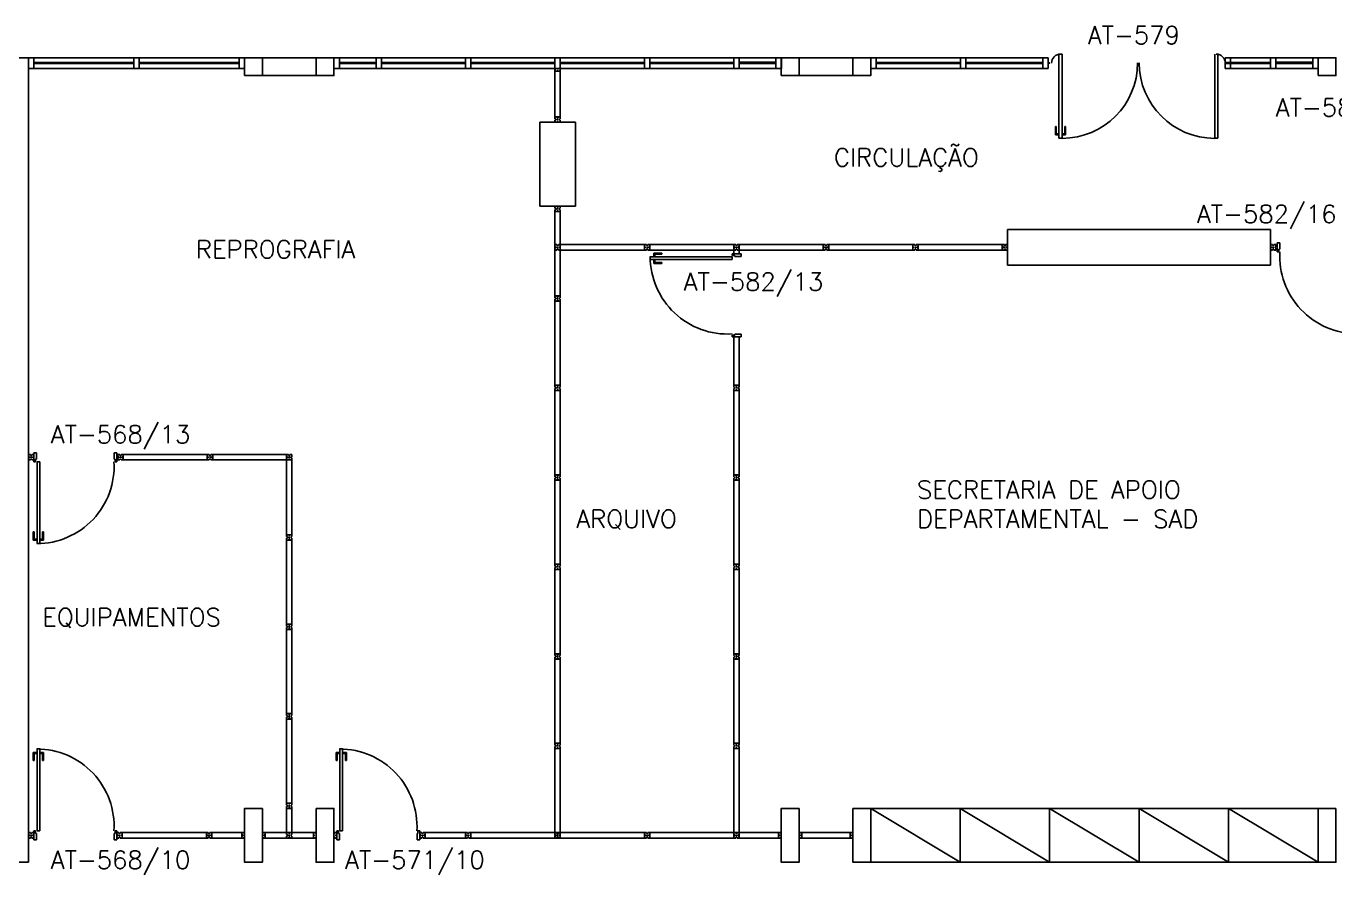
# Model space of a CAD drawing. Header units: millimetres. Extents: x 2552 to 3104, y 1319 to 1450.
# Drawn here: x 2654.42 to 2669.05, y 1342.61 to 1352.09 of the extents above; entities that cross this region are included whole.
import ezdxf

# ---------------------------------------------------------------- set-up
doc = ezdxf.new("R2010")
doc.units = ezdxf.units.MM
for name, color, linetype in [('ALV', 2, 'Continuous'), ('DIV', 2, 'Continuous'), ('ESQ', 2, 'Continuous'), ('ESTR', 3, 'Continuous'), ('PEÇAS', 1, 'Continuous'), ('TEXTO', 2, 'Continuous'), ('TEXTO-ENDEREÇO', 2, 'Continuous')]:
    doc.layers.add(name, color=color, linetype=linetype)
doc.styles.add('UNB-100', font='simplex.shx', dxfattribs={"height": 0.2})
doc.styles.add('UNB-100-1', font='simplex.shx', dxfattribs={"height": 0.2})

# ---------------------------------------------------------------- blocks, each defined once
blk = doc.blocks.new('DIV-TTN')
for p, q in [((-0.0051, 0), (0.0051, 0)), ((0, -0.0051), (0, 0.0051)), ((0.0205, 0.006), (0.03, 0.006)), ((0.0205, -0.006), (0.0205, 0.006)), ((0.03, 0.03), (0.97, 0.03)), ((0.03, 0.03), (0.03, -0.03)), ((0.03, 0.009), (0.03, 0.027)), ((0.03, 0.005), (0.03, -0.005)), ((0.97, 0.03), (0.97, -0.03)), ((0.9795, 0.006), (0.97, 0.006)), ((0.97, 0.005), (0.97, -0.005)), ((0.9795, -0.006), (0.9795, 0.006)), ((1.0051, 0), (0.9949, 0)), ((0.9949, 0), (1.0051, 0)), ((1, -0.0051), (1, 0.0051)), ((0.0205, -0.006), (0.03, -0.006)), ((0.03, -0.03), (0.03, -0.009)), ((0.03, -0.009), (0.03, -0.027)), ((0.03, -0.03), (0.97, -0.03)), ((0.9795, -0.006), (0.97, -0.006))]:
    blk.add_line(p, q)
blk = doc.blocks.new('ESQCIR-TTN')
for p, q in [((0, 0), (0, -0.12)), ((0.06, 0), (0, 0)), ((0.06, 0), (0.477, 0)), ((0.06, -0.12), (0.06, 0)), ((0.53, 0), (0.47, 0)), ((0.47, 0), (0.47, -0.12)), ((0.53, 0), (1.472, 0)), ((0.53, -0.12), (0.53, 0)), ((1.53, 0), (1.47, 0)), ((1.47, 0), (1.47, -0.12)), ((1.53, 0), (2.472, 0)), ((1.53, -0.12), (1.53, 0)), ((2.53, 0), (2.47, 0)), ((2.47, 0), (2.47, -0.12)), ((2.53, 0), (3.472, 0)), ((2.53, -0.12), (2.53, 0)), ((3.53, 0), (3.47, 0)), ((3.47, 0), (3.47, -0.12)), ((3.53, 0), (4.472, 0)), ((3.53, -0.12), (3.53, 0)), ((4.53, 0), (4.47, 0)), ((4.47, 0), (4.47, -0.12)), ((4.53, 0), (4.941, 0)), ((4.53, -0.12), (4.53, 0)), ((4.941, 0), (4.941, -0.12)), ((5.001, 0), (4.941, 0)), ((5.001, -0.12), (5.001, 0)), ((0, -0.12), (0.06, -0.12)), ((0.06, -0.054), (0.477, -0.054)), ((0.06, -0.066), (0.477, -0.066)), ((0.06, -0.12), (0.477, -0.12)), ((0.47, -0.12), (0.53, -0.12)), ((0.53, -0.054), (1.472, -0.054)), ((0.53, -0.066), (1.472, -0.066)), ((0.53, -0.12), (1.472, -0.12)), ((1.47, -0.12), (1.53, -0.12)), ((1.53, -0.054), (2.472, -0.054)), ((1.53, -0.066), (2.472, -0.066)), ((1.53, -0.12), (2.472, -0.12)), ((2.47, -0.12), (2.53, -0.12)), ((2.53, -0.054), (3.472, -0.054)), ((2.53, -0.066), (3.472, -0.066)), ((2.53, -0.12), (3.472, -0.12)), ((3.47, -0.12), (3.53, -0.12)), ((3.53, -0.054), (4.472, -0.054)), ((3.53, -0.066), (4.472, -0.066)), ((3.53, -0.12), (4.472, -0.12)), ((4.47, -0.12), (4.53, -0.12)), ((4.53, -0.05), (4.941, -0.05)), ((4.53, -0.066), (4.941, -0.066)), ((4.53, -0.12), (4.941, -0.12)), ((4.941, -0.12), (5.001, -0.12))]:
    blk.add_line(p, q)
blk = doc.blocks.new('PDV2E-TTN')
at = {"layer": 'DIV', "color": 1}
for p, q in [((0.023, 0.925), (0.063, 0.925)), ((0.023, 0.925), (0.023, 0.835)), ((0.033, 0.915), (0.063, 0.915)), ((0.033, 0.915), (0.033, 0.835)), ((0.138, 0.925), (0.097, 0.925)), ((0.128, 0.915), (0.097, 0.915)), ((0.128, 0.915), (0.128, 0.835)), ((0.138, 0.925), (0.138, 0.835)), ((0.033, 0.835), (0.023, 0.835)), ((0.128, 0.835), (0.137, 0.835))]:
    blk.add_line(p, q, dxfattribs=at)
at = {"layer": 'DIV'}
for p, q in [((0.065, 0.05), (0.065, 0.965)), ((0.095, 0.965), (0.065, 0.965)), ((0.095, 0.05), (0.095, 0.965)), ((0.049, 0.05), (0.029, 0.05)), ((0.029, 0.05), (0.029, 0.035)), ((0.029, 0.035), (0.029, -0.035)), ((0.049, 0.02), (0.049, 0.05)), ((0.049, 0.02), (0.059, 0.02)), ((0.059, -0.05), (0.059, 0.02)), ((0.065, 0.05), (0.095, 0.05)), ((0.928, -0.05), (0.928, 0.02)), ((0.938, 0.02), (0.928, 0.02)), ((0.938, 0.05), (0.958, 0.05)), ((0.938, 0.02), (0.938, 0.05)), ((0.958, 0.05), (0.958, 0.035)), ((0.958, 0.035), (0.958, -0.035)), ((0.029, -0.035), (0.029, -0.05)), ((0.029, -0.05), (0.059, -0.05)), ((0.958, -0.05), (0.928, -0.05)), ((0.958, -0.035), (0.958, -0.05))]:
    blk.add_line(p, q, dxfattribs=at)
at = {"layer": 'DIV', "color": 1}
blk.add_arc((0.062, 0.1), 0.865, 356.6786, 90, dxfattribs=at)
blk = doc.blocks.new('DIVMT-TTN')
for p, q in [((-0.03, 0.03), (-0.03, 0.006)), ((-0.008, 0.03), (-0.03, 0.03)), ((-0.0185, 0.006), (-0.03, 0.006)), ((-0.0185, -0.006), (-0.0185, 0.006)), ((-0.008, 0.03), (-0.008, 0.02)), ((-0.008, 0.02), (0.008, 0.02)), ((-0.0051, 0), (0.0051, 0)), ((0.0051, 0), (-0.0051, 0)), ((-0.0051, 0), (0.0051, 0)), ((0, -0.0051), (0, 0.0051)), ((0, 0.0051), (0, -0.0051)), ((0.008, 0.03), (0.008, 0.02)), ((0.008, 0.03), (0.03, 0.03)), ((0.0205, 0.006), (0.03, 0.006)), ((0.0205, -0.006), (0.0205, 0.006)), ((0.0205, 0.006), (0.0205, -0.006)), ((0.0205, 0.006), (0.03, 0.006)), ((0.97, 0.03), (0.03, 0.03)), ((0.03, 0.006), (0.03, 0.03)), ((0.03, -0.03), (0.03, 0.03)), ((0.03, -0.005), (0.03, 0.005)), ((0.97, -0.03), (0.97, 0.03)), ((0.97, 0.03), (0.97, 0.009)), ((0.97, 0.009), (0.97, 0.027)), ((0.9795, 0.006), (0.97, 0.006)), ((0.97, -0.005), (0.97, 0.005)), ((0.9795, 0.006), (0.9795, -0.006)), ((1.0051, 0), (0.9949, 0)), ((1, 0.0051), (1, -0.0051)), ((-0.0185, -0.006), (-0.03, -0.006)), ((-0.03, -0.03), (-0.03, -0.006)), ((-0.008, -0.03), (-0.03, -0.03)), ((-0.008, -0.03), (-0.008, -0.02)), ((-0.008, -0.02), (0.008, -0.02)), ((0.008, -0.03), (0.008, -0.02)), ((0.008, -0.03), (0.03, -0.03)), ((0.0205, -0.006), (0.03, -0.006)), ((0.0205, -0.006), (0.03, -0.006)), ((0.03, -0.006), (0.03, -0.03)), ((0.97, -0.03), (0.03, -0.03)), ((0.9795, -0.006), (0.97, -0.006)), ((0.97, -0.009), (0.97, -0.027))]:
    blk.add_line(p, q)
blk = doc.blocks.new('PILINT-TTN')
for points in [[(0, -0.197), (0, 0), (0.2, 0), (0.2, -0.2), (0, -0.2)], [(1, 0), (0.8, 0), (0.8, -0.2), (1, -0.2), (1, 0), (1, -0.12)]]:
    blk.add_lwpolyline(points)
for points in [[(0.2, -8.39), (0.2, -8.99), (0, -8.99), (0, -8.39)], [(0.8, -8.39), (0.8, -8.99), (1, -8.99), (1, -8.39)]]:
    blk.add_lwpolyline(points, close=True)
blk = doc.blocks.new('MTT-TTN')
for p, q in [((-0.008, 0.03), (-0.03, 0.03)), ((-0.03, 0.03), (-0.03, 0.006)), ((-0.0185, 0.006), (-0.03, 0.006)), ((-0.0185, -0.006), (-0.0185, 0.006)), ((-0.008, 0.03), (-0.008, 0.02)), ((-0.008, 0.02), (0.008, 0.02)), ((-0.0051, 0), (0.0051, 0)), ((0, -0.0051), (0, 0.0051)), ((0.008, 0.03), (0.03, 0.03)), ((0.008, 0.03), (0.008, 0.02)), ((0.0205, -0.006), (0.0205, 0.006)), ((0.0205, 0.006), (0.03, 0.006)), ((0.03, 0.006), (0.03, 0.03)), ((-0.03, -0.03), (-0.03, -0.006)), ((-0.0185, -0.006), (-0.03, -0.006)), ((-0.008, -0.03), (-0.03, -0.03)), ((-0.008, -0.02), (0.008, -0.02)), ((-0.008, -0.03), (-0.008, -0.02)), ((0.008, -0.03), (0.008, -0.02)), ((0.008, -0.03), (0.03, -0.03)), ((0.0205, -0.006), (0.03, -0.006)), ((0.03, -0.006), (0.03, -0.03))]:
    blk.add_line(p, q)
blk = doc.blocks.new('MTINI-TTN')
for p, q in [((-0.03, 0.008), (-0.03, 0.03)), ((0.03, 0.03), (-0.03, 0.03)), ((-0.03, 0.008), (-0.02, 0.008)), ((-0.009, 0.03), (-0.027, 0.03)), ((-0.02, 0.008), (-0.02, 0)), ((-0.001, 0), (-0.02, 0)), ((-0.006, 0.02), (-0.006, 0.03)), ((-0.006, 0.023), (-0.006, 0.027)), ((-0.006, 0.02), (0.006, 0.02)), ((0.005, 0.03), (-0.005, 0.03)), ((0.005, 0), (-0.005, 0)), ((0.004, 0.02), (-0.004, 0.02)), ((0.02, 0), (-0.001, 0)), ((0, -0.005), (0, 0.005)), ((0.006, 0.02), (0.006, 0.03)), ((0.006, 0.023), (0.006, 0.027)), ((0.009, 0.03), (0.027, 0.03)), ((0.03, 0.008), (0.02, 0.008)), ((0.02, 0), (0.02, 0.008)), ((0.03, 0.008), (0.03, 0.03))]:
    blk.add_line(p, q)
blk = doc.blocks.new('PDVDP-TTN')
at = {"color": 2}
for p, q in [((0.112, 0.84), (0.112, -0.1)), ((0.147, 0.84), (0.112, 0.84)), ((0.147, 0.84), (0.147, -0.1)), ((1.853, 0.84), (1.888, 0.84)), ((1.853, 0.84), (1.853, -0.1)), ((1.888, 0.84), (1.888, -0.1)), ((0.009, 0), (-0.009, 0)), ((0, -0.012), (0, 0.01)), ((0.147, -0.1), (0.112, -0.1))]:
    blk.add_line(p, q, dxfattribs=at)
at = {"color": 1}
for centre, radius, start, end in [((0.148, -0.002), 0.843, 0, 90), ((1.853, -0.002), 0.843, 90, 180), ((0.131, 0), 0.101, 180, 270), ((1.87, 0), 0.101, 270, 0)]:
    blk.add_arc(centre, radius, start, end, dxfattribs=at)

msp = doc.modelspace()

# ---------------------------------------------------------------- linework, layer by layer
at = {"layer": 'ALV'}
for p, q in [((2651.466, 1351.738), (2654.45, 1351.738)), ((2654.45, 1342.748), (2654.45, 1351.738)), ((2657.066, 1351.738), (2657.668, 1351.738)), ((2663.066, 1351.738), (2663.668, 1351.738)), ((2657.066, 1351.538), (2657.668, 1351.538)), ((2663.066, 1351.538), (2663.668, 1351.538)), ((2651.866, 1342.748), (2654.45, 1342.748))]:
    msp.add_line(p, q, dxfattribs=at)
at = {"layer": 'DIV'}
for p, q in [((2660.336, 1351.61), (2660.346, 1351.61)), ((2660.336, 1351.61), (2660.336, 1351.588)), ((2660.346, 1351.618), (2660.346, 1351.61)), ((2660.36, 1351.597), (2660.372, 1351.597)), ((2660.36, 1351.597), (2660.36, 1351.588)), ((2660.372, 1351.597), (2660.36, 1351.597)), ((2660.36, 1351.597), (2660.36, 1351.588)), ((2660.361, 1351.618), (2660.371, 1351.618)), ((2660.371, 1351.618), (2660.361, 1351.618)), ((2660.366, 1351.623), (2660.366, 1351.613)), ((2660.366, 1351.613), (2660.366, 1351.623)), ((2660.366, 1351.623), (2660.366, 1351.613)), ((2660.372, 1351.597), (2660.372, 1351.588)), ((2660.372, 1351.597), (2660.372, 1351.588)), ((2660.386, 1351.618), (2660.386, 1351.61)), ((2660.396, 1351.61), (2660.386, 1351.61)), ((2660.396, 1351.61), (2660.396, 1351.588)), ((2660.336, 1351.078), (2660.336, 1351.588)), ((2660.36, 1351.588), (2660.336, 1351.588)), ((2660.336, 1351.588), (2660.396, 1351.588)), ((2660.361, 1351.588), (2660.371, 1351.588)), ((2660.372, 1351.588), (2660.396, 1351.588)), ((2660.396, 1351.078), (2660.396, 1351.588)), ((2660.566, 1351.018), (2660.166, 1351.018)), ((2660.166, 1351.018), (2660.166, 1350.078)), ((2660.336, 1351.078), (2660.396, 1351.078)), ((2660.336, 1351.056), (2660.336, 1351.078)), ((2660.336, 1351.078), (2660.36, 1351.078)), ((2660.336, 1351.056), (2660.346, 1351.056)), ((2660.336, 1351.04), (2660.346, 1351.04)), ((2660.336, 1351.04), (2660.336, 1351.018)), ((2660.36, 1351.018), (2660.336, 1351.018)), ((2660.336, 1351.018), (2660.396, 1351.018)), ((2660.357, 1351.078), (2660.339, 1351.078)), ((2660.346, 1351.056), (2660.346, 1351.04)), ((2660.36, 1351.068), (2660.36, 1351.078)), ((2660.36, 1351.066), (2660.36, 1351.078)), ((2660.372, 1351.068), (2660.36, 1351.068)), ((2660.36, 1351.066), (2660.372, 1351.066)), ((2660.36, 1351.027), (2660.372, 1351.027)), ((2660.36, 1351.027), (2660.36, 1351.018)), ((2660.372, 1351.027), (2660.36, 1351.027)), ((2660.36, 1351.027), (2660.36, 1351.018)), ((2660.361, 1351.078), (2660.371, 1351.078)), ((2660.371, 1351.048), (2660.361, 1351.048)), ((2660.361, 1351.048), (2660.371, 1351.048)), ((2660.371, 1351.048), (2660.361, 1351.048)), ((2660.361, 1351.018), (2660.371, 1351.018)), ((2660.366, 1351.043), (2660.366, 1351.053)), ((2660.366, 1351.053), (2660.366, 1351.043)), ((2660.366, 1351.043), (2660.366, 1351.053)), ((2660.366, 1351.053), (2660.366, 1351.043)), ((2660.372, 1351.068), (2660.372, 1351.078)), ((2660.372, 1351.066), (2660.372, 1351.078)), ((2660.396, 1351.078), (2660.372, 1351.078)), ((2660.372, 1351.027), (2660.372, 1351.018)), ((2660.372, 1351.027), (2660.372, 1351.018)), ((2660.372, 1351.018), (2660.396, 1351.018)), ((2660.375, 1351.078), (2660.393, 1351.078)), ((2660.396, 1351.078), (2660.375, 1351.078)), ((2660.396, 1351.056), (2660.386, 1351.056)), ((2660.386, 1351.056), (2660.386, 1351.04)), ((2660.396, 1351.04), (2660.386, 1351.04)), ((2660.396, 1351.056), (2660.396, 1351.078)), ((2660.396, 1351.04), (2660.396, 1351.018)), ((2660.566, 1350.078), (2660.566, 1351.018)), ((2665.94, 1350.968), (2665.93, 1350.968)), ((2665.93, 1350.878), (2665.93, 1350.968)), ((2665.93, 1350.878), (2665.97, 1350.878)), ((2665.94, 1350.888), (2665.94, 1350.968)), ((2665.94, 1350.888), (2665.97, 1350.888)), ((2666.035, 1350.888), (2666.005, 1350.888)), ((2666.045, 1350.878), (2666.005, 1350.878)), ((2666.035, 1350.968), (2666.045, 1350.968)), ((2666.035, 1350.888), (2666.035, 1350.968)), ((2666.045, 1350.878), (2666.045, 1350.968)), ((2660.166, 1350.078), (2660.566, 1350.078)), ((2668.336, 1349.819), (2665.396, 1349.819)), ((2665.396, 1349.419), (2665.396, 1349.819)), ((2668.336, 1349.419), (2668.336, 1349.819)), ((2662.336, 1349.589), (2662.336, 1349.547)), ((2662.396, 1349.589), (2662.396, 1349.547)), ((2665.336, 1349.627), (2665.336, 1349.649)), ((2665.336, 1349.649), (2665.36, 1349.649)), ((2665.336, 1349.627), (2665.346, 1349.627)), ((2665.336, 1349.611), (2665.346, 1349.611)), ((2665.336, 1349.611), (2665.336, 1349.589)), ((2665.36, 1349.589), (2665.336, 1349.589)), ((2665.336, 1349.589), (2665.396, 1349.589)), ((2665.346, 1349.627), (2665.346, 1349.611)), ((2665.36, 1349.637), (2665.36, 1349.649)), ((2665.36, 1349.637), (2665.372, 1349.637)), ((2665.36, 1349.598), (2665.372, 1349.598)), ((2665.36, 1349.598), (2665.36, 1349.589)), ((2665.372, 1349.598), (2665.36, 1349.598)), ((2665.36, 1349.598), (2665.36, 1349.589)), ((2665.361, 1349.619), (2665.371, 1349.619)), ((2665.371, 1349.619), (2665.361, 1349.619)), ((2665.361, 1349.589), (2665.371, 1349.589)), ((2665.366, 1349.624), (2665.366, 1349.614)), ((2665.366, 1349.614), (2665.366, 1349.624)), ((2665.366, 1349.624), (2665.366, 1349.614)), ((2665.372, 1349.637), (2665.372, 1349.649)), ((2665.396, 1349.649), (2665.372, 1349.649)), ((2665.372, 1349.598), (2665.372, 1349.589)), ((2665.372, 1349.598), (2665.372, 1349.589)), ((2665.372, 1349.589), (2665.396, 1349.589)), ((2665.396, 1349.627), (2665.386, 1349.627)), ((2665.386, 1349.627), (2665.386, 1349.611)), ((2665.396, 1349.611), (2665.386, 1349.611)), ((2665.396, 1349.627), (2665.396, 1349.649)), ((2665.396, 1349.611), (2665.396, 1349.589)), ((2668.336, 1349.419), (2665.396, 1349.419)), ((2662.335, 1348.078), (2662.335, 1348.619)), ((2662.395, 1348.078), (2662.395, 1348.619)), ((2662.335, 1348.078), (2662.395, 1348.078)), ((2662.356, 1348.078), (2662.338, 1348.078)), ((2662.359, 1348.068), (2662.359, 1348.078)), ((2662.371, 1348.068), (2662.359, 1348.068)), ((2662.36, 1348.078), (2662.37, 1348.078)), ((2662.37, 1348.048), (2662.36, 1348.048)), ((2662.365, 1348.043), (2662.365, 1348.053)), ((2662.371, 1348.068), (2662.371, 1348.078)), ((2662.374, 1348.078), (2662.392, 1348.078)), ((2662.395, 1348.078), (2662.374, 1348.078)), ((2655.45, 1347.279), (2655.45, 1347.303)), ((2655.472, 1347.303), (2655.45, 1347.303)), ((2655.45, 1347.303), (2655.45, 1347.243)), ((2655.46, 1347.279), (2655.45, 1347.279)), ((2655.46, 1347.279), (2655.45, 1347.279)), ((2655.45, 1347.278), (2655.45, 1347.268)), ((2655.45, 1347.267), (2655.45, 1347.243)), ((2655.46, 1347.267), (2655.45, 1347.267)), ((2655.46, 1347.267), (2655.45, 1347.267)), ((2655.472, 1347.243), (2655.45, 1347.243)), ((2655.46, 1347.279), (2655.46, 1347.267)), ((2655.46, 1347.267), (2655.46, 1347.279)), ((2655.472, 1347.303), (2655.472, 1347.293)), ((2655.488, 1347.293), (2655.472, 1347.293)), ((2655.472, 1347.243), (2655.472, 1347.253)), ((2655.488, 1347.253), (2655.472, 1347.253)), ((2655.486, 1347.273), (2655.475, 1347.273)), ((2655.475, 1347.273), (2655.486, 1347.273)), ((2655.486, 1347.273), (2655.475, 1347.273)), ((2655.48, 1347.278), (2655.48, 1347.268)), ((2655.48, 1347.268), (2655.48, 1347.278)), ((2655.488, 1347.303), (2655.488, 1347.293)), ((2655.488, 1347.303), (2655.51, 1347.303)), ((2655.488, 1347.243), (2655.488, 1347.253)), ((2655.488, 1347.243), (2655.51, 1347.243)), ((2655.499, 1347.279), (2655.51, 1347.279)), ((2655.499, 1347.279), (2655.499, 1347.267)), ((2655.499, 1347.267), (2655.51, 1347.267)), ((2655.51, 1347.303), (2655.51, 1347.279)), ((2655.51, 1347.243), (2655.51, 1347.267)), ((2656.475, 1347.273), (2656.486, 1347.273)), ((2656.48, 1347.268), (2656.48, 1347.278)), ((2656.501, 1347.267), (2656.501, 1347.279)), ((2656.501, 1347.279), (2656.51, 1347.279)), ((2656.501, 1347.267), (2656.51, 1347.267)), ((2656.51, 1347.303), (2657.336, 1347.303)), ((2656.51, 1347.303), (2656.51, 1347.243)), ((2656.51, 1347.282), (2656.51, 1347.3)), ((2656.51, 1347.278), (2656.51, 1347.268)), ((2656.51, 1347.264), (2656.51, 1347.246)), ((2656.51, 1347.243), (2656.51, 1347.264)), ((2656.51, 1347.243), (2657.336, 1347.243)), ((2657.336, 1347.279), (2657.336, 1347.303)), ((2657.358, 1347.303), (2657.336, 1347.303)), ((2657.336, 1347.303), (2657.336, 1347.243)), ((2657.346, 1347.279), (2657.336, 1347.279)), ((2657.346, 1347.279), (2657.336, 1347.279)), ((2657.336, 1347.278), (2657.336, 1347.268)), ((2657.336, 1347.267), (2657.336, 1347.243)), ((2657.346, 1347.267), (2657.336, 1347.267)), ((2657.346, 1347.267), (2657.336, 1347.267)), ((2657.336, 1347.243), (2657.336, 1346.408)), ((2657.336, 1347.243), (2657.396, 1347.243)), ((2657.358, 1347.243), (2657.336, 1347.243)), ((2657.357, 1347.243), (2657.339, 1347.243)), ((2657.346, 1347.279), (2657.346, 1347.267)), ((2657.346, 1347.267), (2657.346, 1347.279)), ((2657.358, 1347.303), (2657.358, 1347.293)), ((2657.374, 1347.293), (2657.358, 1347.293)), ((2657.358, 1347.243), (2657.358, 1347.253)), ((2657.374, 1347.253), (2657.358, 1347.253)), ((2657.372, 1347.252), (2657.36, 1347.252)), ((2657.36, 1347.252), (2657.36, 1347.243)), ((2657.371, 1347.273), (2657.361, 1347.273)), ((2657.371, 1347.273), (2657.361, 1347.273)), ((2657.361, 1347.273), (2657.371, 1347.273)), ((2657.371, 1347.273), (2657.361, 1347.273)), ((2657.361, 1347.243), (2657.371, 1347.243)), ((2657.366, 1347.278), (2657.366, 1347.268)), ((2657.366, 1347.278), (2657.366, 1347.268)), ((2657.366, 1347.268), (2657.366, 1347.278)), ((2657.372, 1347.252), (2657.372, 1347.243)), ((2657.374, 1347.303), (2657.374, 1347.293)), ((2657.374, 1347.303), (2657.396, 1347.303)), ((2657.374, 1347.243), (2657.374, 1347.253)), ((2657.374, 1347.243), (2657.396, 1347.243)), ((2657.375, 1347.243), (2657.393, 1347.243)), ((2657.396, 1347.243), (2657.375, 1347.243)), ((2657.385, 1347.279), (2657.396, 1347.279)), ((2657.385, 1347.279), (2657.385, 1347.267)), ((2657.385, 1347.267), (2657.396, 1347.267)), ((2657.396, 1347.303), (2657.396, 1347.279)), ((2657.396, 1347.243), (2657.396, 1347.267)), ((2657.396, 1347.243), (2657.396, 1346.408)), ((2657.36, 1346.408), (2657.336, 1346.408)), ((2657.336, 1346.386), (2657.336, 1346.408)), ((2657.336, 1346.408), (2657.396, 1346.408)), ((2657.336, 1346.386), (2657.346, 1346.386)), ((2657.336, 1346.37), (2657.346, 1346.37)), ((2657.336, 1346.37), (2657.336, 1346.348)), ((2657.336, 1346.348), (2657.36, 1346.348)), ((2657.346, 1346.37), (2657.346, 1346.386)), ((2657.36, 1346.398), (2657.36, 1346.408)), ((2657.36, 1346.398), (2657.36, 1346.408)), ((2657.36, 1346.398), (2657.372, 1346.398)), ((2657.372, 1346.398), (2657.36, 1346.398)), ((2657.36, 1346.359), (2657.36, 1346.348)), ((2657.36, 1346.359), (2657.372, 1346.359)), ((2657.361, 1346.408), (2657.371, 1346.408)), ((2657.361, 1346.378), (2657.371, 1346.378)), ((2657.371, 1346.378), (2657.361, 1346.378)), ((2657.366, 1346.373), (2657.366, 1346.383)), ((2657.366, 1346.383), (2657.366, 1346.373)), ((2657.366, 1346.373), (2657.366, 1346.383)), ((2657.372, 1346.408), (2657.396, 1346.408)), ((2657.372, 1346.398), (2657.372, 1346.408)), ((2657.372, 1346.398), (2657.372, 1346.408)), ((2657.372, 1346.359), (2657.372, 1346.348)), ((2657.396, 1346.348), (2657.372, 1346.348)), ((2657.396, 1346.386), (2657.386, 1346.386)), ((2657.386, 1346.37), (2657.386, 1346.386)), ((2657.396, 1346.37), (2657.386, 1346.37)), ((2657.396, 1346.386), (2657.396, 1346.408)), ((2657.396, 1346.37), (2657.396, 1346.348)), ((2660.336, 1344.056), (2660.336, 1344.078)), ((2660.336, 1344.078), (2660.36, 1344.078)), ((2660.336, 1344.056), (2660.346, 1344.056)), ((2660.336, 1344.04), (2660.346, 1344.04)), ((2660.336, 1344.04), (2660.336, 1344.018)), ((2660.36, 1344.018), (2660.336, 1344.018)), ((2660.336, 1344.018), (2660.396, 1344.018)), ((2660.346, 1344.056), (2660.346, 1344.04)), ((2660.36, 1344.066), (2660.36, 1344.078)), ((2660.36, 1344.066), (2660.372, 1344.066)), ((2660.36, 1344.027), (2660.372, 1344.027)), ((2660.36, 1344.027), (2660.36, 1344.018)), ((2660.372, 1344.027), (2660.36, 1344.027)), ((2660.36, 1344.027), (2660.36, 1344.018)), ((2660.361, 1344.048), (2660.371, 1344.048)), ((2660.371, 1344.048), (2660.361, 1344.048)), ((2660.361, 1344.018), (2660.371, 1344.018)), ((2660.366, 1344.053), (2660.366, 1344.043)), ((2660.366, 1344.043), (2660.366, 1344.053)), ((2660.366, 1344.053), (2660.366, 1344.043)), ((2660.372, 1344.066), (2660.372, 1344.078)), ((2660.396, 1344.078), (2660.372, 1344.078)), ((2660.372, 1344.027), (2660.372, 1344.018)), ((2660.372, 1344.027), (2660.372, 1344.018)), ((2660.372, 1344.018), (2660.396, 1344.018)), ((2660.396, 1344.056), (2660.386, 1344.056)), ((2660.386, 1344.056), (2660.386, 1344.04)), ((2660.396, 1344.04), (2660.386, 1344.04)), ((2660.396, 1344.056), (2660.396, 1344.078)), ((2660.396, 1344.04), (2660.396, 1344.018)), ((2662.335, 1344.056), (2662.335, 1344.078)), ((2662.335, 1344.078), (2662.359, 1344.078)), ((2662.335, 1344.056), (2662.345, 1344.056)), ((2662.335, 1344.04), (2662.345, 1344.04)), ((2662.335, 1344.04), (2662.335, 1344.018)), ((2662.359, 1344.018), (2662.335, 1344.018)), ((2662.335, 1344.018), (2662.395, 1344.018)), ((2662.345, 1344.056), (2662.345, 1344.04)), ((2662.359, 1344.066), (2662.359, 1344.078)), ((2662.359, 1344.066), (2662.371, 1344.066)), ((2662.359, 1344.027), (2662.371, 1344.027)), ((2662.359, 1344.027), (2662.359, 1344.018)), ((2662.371, 1344.027), (2662.359, 1344.027)), ((2662.359, 1344.027), (2662.359, 1344.018)), ((2662.36, 1344.048), (2662.37, 1344.048)), ((2662.37, 1344.048), (2662.36, 1344.048)), ((2662.36, 1344.018), (2662.37, 1344.018)), ((2662.365, 1344.053), (2662.365, 1344.043)), ((2662.365, 1344.043), (2662.365, 1344.053)), ((2662.365, 1344.053), (2662.365, 1344.043)), ((2662.371, 1344.066), (2662.371, 1344.078)), ((2662.395, 1344.078), (2662.371, 1344.078)), ((2662.371, 1344.027), (2662.371, 1344.018)), ((2662.371, 1344.027), (2662.371, 1344.018)), ((2662.371, 1344.018), (2662.395, 1344.018)), ((2662.395, 1344.056), (2662.385, 1344.056)), ((2662.385, 1344.056), (2662.385, 1344.04)), ((2662.395, 1344.04), (2662.385, 1344.04)), ((2662.395, 1344.056), (2662.395, 1344.078)), ((2662.395, 1344.04), (2662.395, 1344.018)), ((2657.336, 1343.348), (2657.336, 1343.078)), ((2657.336, 1343.348), (2657.396, 1343.348)), ((2657.357, 1343.348), (2657.339, 1343.348)), ((2657.372, 1343.357), (2657.36, 1343.357)), ((2657.36, 1343.357), (2657.36, 1343.348)), ((2657.371, 1343.378), (2657.361, 1343.378)), ((2657.361, 1343.348), (2657.371, 1343.348)), ((2657.366, 1343.383), (2657.366, 1343.373)), ((2657.372, 1343.357), (2657.372, 1343.348)), ((2657.375, 1343.348), (2657.393, 1343.348)), ((2657.396, 1343.348), (2657.375, 1343.348)), ((2657.396, 1343.348), (2657.396, 1343.078)), ((2654.45, 1343.078), (2654.45, 1343.054)), ((2654.472, 1343.078), (2654.45, 1343.078)), ((2654.462, 1343.054), (2654.45, 1343.054)), ((2654.462, 1343.042), (2654.45, 1343.042)), ((2654.45, 1343.018), (2654.45, 1343.042)), ((2654.472, 1343.018), (2654.45, 1343.018)), ((2654.462, 1343.042), (2654.462, 1343.054)), ((2654.472, 1343.078), (2654.472, 1343.068)), ((2654.472, 1343.068), (2654.488, 1343.068)), ((2654.472, 1343.018), (2654.472, 1343.028)), ((2654.472, 1343.028), (2654.488, 1343.028)), ((2654.475, 1343.048), (2654.485, 1343.048)), ((2654.485, 1343.048), (2654.475, 1343.048)), ((2654.475, 1343.048), (2654.485, 1343.048)), ((2654.48, 1343.043), (2654.48, 1343.053)), ((2654.48, 1343.053), (2654.48, 1343.043)), ((2654.488, 1343.078), (2654.488, 1343.068)), ((2654.488, 1343.078), (2654.51, 1343.078)), ((2654.488, 1343.018), (2654.488, 1343.028)), ((2654.488, 1343.018), (2654.51, 1343.018)), ((2654.501, 1343.054), (2654.51, 1343.054)), ((2654.501, 1343.042), (2654.501, 1343.054)), ((2654.501, 1343.054), (2654.501, 1343.042)), ((2654.501, 1343.054), (2654.51, 1343.054)), ((2654.501, 1343.042), (2654.51, 1343.042)), ((2654.501, 1343.042), (2654.51, 1343.042)), ((2654.51, 1343.054), (2654.51, 1343.078)), ((2654.51, 1343.018), (2654.51, 1343.078)), ((2654.51, 1343.043), (2654.51, 1343.053)), ((2654.51, 1343.042), (2654.51, 1343.018)), ((2656.499, 1343.078), (2656.836, 1343.078)), ((2656.499, 1343.078), (2656.499, 1343.018)), ((2656.499, 1343.018), (2656.836, 1343.018)), ((2656.858, 1343.078), (2656.836, 1343.078)), ((2656.836, 1343.078), (2656.836, 1343.018)), ((2656.836, 1343.057), (2656.836, 1343.075)), ((2656.846, 1343.054), (2656.836, 1343.054)), ((2656.836, 1343.053), (2656.836, 1343.043)), ((2656.846, 1343.042), (2656.836, 1343.042)), ((2656.836, 1343.039), (2656.836, 1343.021)), ((2656.858, 1343.018), (2656.836, 1343.018)), ((2656.844, 1343.054), (2656.839, 1343.054)), ((2656.844, 1343.042), (2656.839, 1343.042)), ((2656.846, 1343.042), (2656.846, 1343.054)), ((2656.846, 1343.052), (2656.846, 1343.044)), ((2656.858, 1343.078), (2656.858, 1343.068)), ((2656.866, 1343.068), (2656.858, 1343.068)), ((2656.858, 1343.018), (2656.858, 1343.028)), ((2656.858, 1343.028), (2656.866, 1343.028)), ((2656.871, 1343.048), (2656.861, 1343.048)), ((2656.866, 1343.068), (2656.866, 1343.047)), ((2656.866, 1343.053), (2656.866, 1343.043)), ((2656.866, 1343.047), (2656.866, 1343.028)), ((2657.087, 1343.042), (2657.087, 1343.054)), ((2657.087, 1343.054), (2657.096, 1343.054)), ((2657.087, 1343.042), (2657.096, 1343.042)), ((2657.096, 1343.078), (2657.096, 1343.018)), ((2657.096, 1343.078), (2657.636, 1343.078)), ((2657.096, 1343.057), (2657.096, 1343.075)), ((2657.096, 1343.053), (2657.096, 1343.043)), ((2657.096, 1343.039), (2657.096, 1343.021)), ((2657.096, 1343.018), (2657.096, 1343.039)), ((2657.096, 1343.018), (2657.636, 1343.018)), ((2657.36, 1343.078), (2657.336, 1343.078)), ((2657.336, 1343.056), (2657.336, 1343.078)), ((2657.336, 1343.078), (2657.396, 1343.078)), ((2657.336, 1343.056), (2657.346, 1343.056)), ((2657.336, 1343.04), (2657.346, 1343.04)), ((2657.336, 1343.04), (2657.336, 1343.018)), ((2657.336, 1343.018), (2657.36, 1343.018)), ((2657.346, 1343.04), (2657.346, 1343.056)), ((2657.36, 1343.068), (2657.36, 1343.078)), ((2657.36, 1343.068), (2657.36, 1343.078)), ((2657.36, 1343.068), (2657.372, 1343.068)), ((2657.372, 1343.068), (2657.36, 1343.068)), ((2657.36, 1343.029), (2657.36, 1343.018)), ((2657.36, 1343.029), (2657.372, 1343.029)), ((2657.361, 1343.078), (2657.371, 1343.078)), ((2657.361, 1343.048), (2657.371, 1343.048)), ((2657.371, 1343.048), (2657.361, 1343.048)), ((2657.366, 1343.043), (2657.366, 1343.053)), ((2657.366, 1343.053), (2657.366, 1343.043)), ((2657.366, 1343.043), (2657.366, 1343.053)), ((2657.372, 1343.078), (2657.396, 1343.078)), ((2657.372, 1343.068), (2657.372, 1343.078)), ((2657.372, 1343.068), (2657.372, 1343.078)), ((2657.372, 1343.029), (2657.372, 1343.018)), ((2657.396, 1343.018), (2657.372, 1343.018)), ((2657.396, 1343.056), (2657.386, 1343.056)), ((2657.386, 1343.04), (2657.386, 1343.056)), ((2657.396, 1343.04), (2657.386, 1343.04)), ((2657.396, 1343.056), (2657.396, 1343.078)), ((2657.396, 1343.04), (2657.396, 1343.018)), ((2657.861, 1343.048), (2657.871, 1343.048)), ((2657.874, 1343.068), (2657.866, 1343.068)), ((2657.866, 1343.049), (2657.866, 1343.068)), ((2657.866, 1343.043), (2657.866, 1343.053)), ((2657.866, 1343.028), (2657.866, 1343.049)), ((2657.866, 1343.028), (2657.874, 1343.028)), ((2657.874, 1343.078), (2657.896, 1343.078)), ((2657.874, 1343.078), (2657.874, 1343.068)), ((2657.874, 1343.018), (2657.874, 1343.028)), ((2657.874, 1343.018), (2657.896, 1343.018)), ((2657.887, 1343.054), (2657.896, 1343.054)), ((2657.887, 1343.054), (2657.887, 1343.042)), ((2657.887, 1343.044), (2657.887, 1343.052)), ((2657.887, 1343.042), (2657.896, 1343.042)), ((2657.889, 1343.054), (2657.893, 1343.054)), ((2657.889, 1343.042), (2657.893, 1343.042)), ((2657.896, 1343.018), (2657.896, 1343.078)), ((2657.896, 1343.057), (2657.896, 1343.075)), ((2657.896, 1343.043), (2657.896, 1343.053)), ((2657.896, 1343.039), (2657.896, 1343.021)), ((2658.825, 1343.078), (2658.825, 1343.054)), ((2658.847, 1343.078), (2658.825, 1343.078)), ((2658.836, 1343.054), (2658.825, 1343.054)), ((2658.836, 1343.042), (2658.825, 1343.042)), ((2658.825, 1343.018), (2658.825, 1343.042)), ((2658.847, 1343.018), (2658.825, 1343.018)), ((2658.836, 1343.042), (2658.836, 1343.054)), ((2658.847, 1343.078), (2658.847, 1343.068)), ((2658.847, 1343.068), (2658.863, 1343.068)), ((2658.847, 1343.018), (2658.847, 1343.028)), ((2658.847, 1343.028), (2658.863, 1343.028)), ((2658.85, 1343.048), (2658.86, 1343.048)), ((2658.86, 1343.048), (2658.85, 1343.048)), ((2658.85, 1343.048), (2658.86, 1343.048)), ((2658.855, 1343.043), (2658.855, 1343.053)), ((2658.855, 1343.053), (2658.855, 1343.043)), ((2658.863, 1343.078), (2658.863, 1343.068)), ((2658.863, 1343.078), (2658.885, 1343.078)), ((2658.863, 1343.018), (2658.863, 1343.028)), ((2658.863, 1343.018), (2658.885, 1343.018)), ((2658.875, 1343.054), (2658.885, 1343.054)), ((2658.875, 1343.042), (2658.875, 1343.054)), ((2658.875, 1343.054), (2658.875, 1343.042)), ((2658.875, 1343.054), (2658.885, 1343.054)), ((2658.875, 1343.042), (2658.885, 1343.042)), ((2658.875, 1343.042), (2658.885, 1343.042)), ((2659.336, 1343.078), (2658.885, 1343.078)), ((2658.885, 1343.054), (2658.885, 1343.078)), ((2658.885, 1343.018), (2658.885, 1343.078)), ((2658.885, 1343.043), (2658.885, 1343.053)), ((2658.885, 1343.042), (2658.885, 1343.018)), ((2659.336, 1343.018), (2658.885, 1343.018)), ((2659.336, 1343.018), (2659.336, 1343.078)), ((2659.336, 1343.078), (2659.336, 1343.057)), ((2659.336, 1343.057), (2659.336, 1343.075)), ((2659.346, 1343.054), (2659.336, 1343.054)), ((2659.336, 1343.043), (2659.336, 1343.053)), ((2659.346, 1343.042), (2659.336, 1343.042)), ((2659.336, 1343.039), (2659.336, 1343.021)), ((2659.346, 1343.054), (2659.346, 1343.042)), ((2659.371, 1343.048), (2659.361, 1343.048)), ((2659.366, 1343.053), (2659.366, 1343.043)), ((2660.336, 1343.056), (2660.336, 1343.078)), ((2660.336, 1343.078), (2660.36, 1343.078)), ((2660.336, 1343.056), (2660.346, 1343.056)), ((2660.336, 1343.04), (2660.346, 1343.04)), ((2660.336, 1343.04), (2660.336, 1343.018)), ((2660.36, 1343.018), (2660.336, 1343.018)), ((2660.336, 1343.018), (2660.396, 1343.018)), ((2660.346, 1343.056), (2660.346, 1343.04)), ((2660.36, 1343.066), (2660.36, 1343.078)), ((2660.36, 1343.066), (2660.372, 1343.066)), ((2660.36, 1343.027), (2660.372, 1343.027)), ((2660.36, 1343.027), (2660.36, 1343.018)), ((2660.372, 1343.027), (2660.36, 1343.027)), ((2660.36, 1343.027), (2660.36, 1343.018)), ((2660.361, 1343.048), (2660.371, 1343.048)), ((2660.371, 1343.048), (2660.361, 1343.048)), ((2660.361, 1343.018), (2660.371, 1343.018)), ((2660.366, 1343.053), (2660.366, 1343.043)), ((2660.366, 1343.043), (2660.366, 1343.053)), ((2660.366, 1343.053), (2660.366, 1343.043)), ((2660.372, 1343.066), (2660.372, 1343.078)), ((2660.396, 1343.078), (2660.372, 1343.078)), ((2660.372, 1343.027), (2660.372, 1343.018)), ((2660.372, 1343.027), (2660.372, 1343.018)), ((2660.372, 1343.018), (2660.396, 1343.018)), ((2660.396, 1343.056), (2660.386, 1343.056)), ((2660.386, 1343.056), (2660.386, 1343.04)), ((2660.396, 1343.04), (2660.386, 1343.04)), ((2660.396, 1343.056), (2660.396, 1343.078)), ((2660.396, 1343.04), (2660.396, 1343.018)), ((2662.374, 1343.048), (2662.357, 1343.048)), ((2662.366, 1343.042), (2662.366, 1343.054)), ((2662.385, 1343.042), (2662.385, 1343.054)), ((2662.385, 1343.054), (2662.395, 1343.054)), ((2662.385, 1343.042), (2662.395, 1343.042)), ((2662.395, 1343.078), (2662.395, 1343.018)), ((2662.395, 1343.078), (2662.836, 1343.078)), ((2662.395, 1343.057), (2662.395, 1343.075)), ((2662.395, 1343.053), (2662.395, 1343.043)), ((2662.395, 1343.039), (2662.395, 1343.021)), ((2662.395, 1343.018), (2662.395, 1343.039)), ((2662.395, 1343.018), (2662.836, 1343.018)), ((2662.836, 1343.078), (2662.836, 1343.018)), ((2662.858, 1343.078), (2662.836, 1343.078)), ((2662.836, 1343.057), (2662.836, 1343.075)), ((2662.846, 1343.054), (2662.836, 1343.054)), ((2662.836, 1343.053), (2662.836, 1343.043)), ((2662.846, 1343.042), (2662.836, 1343.042)), ((2662.836, 1343.039), (2662.836, 1343.021)), ((2662.858, 1343.018), (2662.836, 1343.018)), ((2662.844, 1343.054), (2662.839, 1343.054)), ((2662.844, 1343.042), (2662.839, 1343.042)), ((2662.846, 1343.042), (2662.846, 1343.054)), ((2662.846, 1343.052), (2662.846, 1343.044)), ((2662.858, 1343.078), (2662.858, 1343.068)), ((2662.866, 1343.068), (2662.858, 1343.068)), ((2662.858, 1343.028), (2662.866, 1343.028)), ((2662.858, 1343.018), (2662.858, 1343.028)), ((2662.871, 1343.048), (2662.861, 1343.048)), ((2662.866, 1343.068), (2662.866, 1343.047)), ((2662.866, 1343.053), (2662.866, 1343.043)), ((2662.866, 1343.047), (2662.866, 1343.028)), ((2663.087, 1343.054), (2663.096, 1343.054)), ((2663.087, 1343.042), (2663.087, 1343.054)), ((2663.087, 1343.042), (2663.096, 1343.042)), ((2663.096, 1343.078), (2663.636, 1343.078)), ((2663.096, 1343.078), (2663.096, 1343.018)), ((2663.096, 1343.057), (2663.096, 1343.075)), ((2663.096, 1343.053), (2663.096, 1343.043)), ((2663.096, 1343.018), (2663.096, 1343.039)), ((2663.096, 1343.039), (2663.096, 1343.021)), ((2663.096, 1343.018), (2663.636, 1343.018))]:
    msp.add_line(p, q, dxfattribs=at)
at = {"layer": 'ESQ'}
for p, q in [((2654.509, 1351.738), (2654.449, 1351.738)), ((2655.628, 1351.738), (2654.509, 1351.738)), ((2654.509, 1351.618), (2654.509, 1351.738)), ((2655.688, 1351.738), (2655.628, 1351.738)), ((2655.628, 1351.738), (2655.628, 1351.618)), ((2655.688, 1351.618), (2655.688, 1351.738)), ((2656.806, 1351.738), (2655.689, 1351.738)), ((2656.866, 1351.738), (2656.806, 1351.738)), ((2656.806, 1351.738), (2656.806, 1351.618)), ((2656.866, 1351.618), (2656.866, 1351.738)), ((2654.449, 1351.618), (2654.509, 1351.618)), ((2655.628, 1351.684), (2654.509, 1351.684)), ((2654.509, 1351.672), (2655.628, 1351.672)), ((2654.509, 1351.618), (2655.628, 1351.618)), ((2655.628, 1351.618), (2655.688, 1351.618)), ((2655.688, 1351.672), (2656.806, 1351.672)), ((2655.688, 1351.618), (2656.806, 1351.618)), ((2656.806, 1351.684), (2655.689, 1351.684)), ((2656.806, 1351.618), (2656.866, 1351.618)), ((2656.866, 1351.538), (2656.866, 1351.738)), ((2663.926, 1351.738), (2663.866, 1351.738)), ((2663.866, 1351.738), (2663.866, 1351.618)), ((2663.866, 1351.618), (2663.926, 1351.618)), ((2663.926, 1351.738), (2664.868, 1351.738)), ((2663.926, 1351.618), (2663.926, 1351.738)), ((2663.926, 1351.684), (2664.868, 1351.684)), ((2663.926, 1351.672), (2664.868, 1351.672)), ((2663.926, 1351.618), (2664.868, 1351.618)), ((2664.868, 1351.738), (2664.868, 1351.618)), ((2664.928, 1351.738), (2664.868, 1351.738)), ((2664.868, 1351.618), (2664.928, 1351.618)), ((2664.928, 1351.738), (2665.789, 1351.738)), ((2664.928, 1351.618), (2664.928, 1351.738)), ((2664.928, 1351.684), (2665.789, 1351.684)), ((2664.928, 1351.672), (2665.789, 1351.672)), ((2664.928, 1351.618), (2665.789, 1351.618)), ((2665.789, 1351.738), (2665.789, 1351.618)), ((2665.849, 1351.738), (2665.789, 1351.738)), ((2665.789, 1351.618), (2665.849, 1351.618)), ((2665.849, 1351.618), (2665.849, 1351.738)), ((2667.828, 1351.738), (2667.828, 1351.618)), ((2667.888, 1351.738), (2667.828, 1351.738)), ((2667.828, 1351.738), (2668.338, 1351.738)), ((2667.828, 1351.684), (2668.338, 1351.684)), ((2667.828, 1351.672), (2668.338, 1351.672)), ((2667.828, 1351.618), (2667.888, 1351.618)), ((2667.828, 1351.618), (2668.338, 1351.618)), ((2667.888, 1351.618), (2667.888, 1351.738)), ((2668.336, 1351.738), (2668.336, 1351.618)), ((2668.396, 1351.738), (2668.336, 1351.738)), ((2668.336, 1351.618), (2668.396, 1351.618)), ((2668.396, 1351.738), (2668.807, 1351.738)), ((2668.396, 1351.618), (2668.396, 1351.738)), ((2668.396, 1351.688), (2668.807, 1351.688)), ((2668.396, 1351.672), (2668.807, 1351.672)), ((2668.396, 1351.618), (2668.807, 1351.618)), ((2668.867, 1351.738), (2668.807, 1351.738)), ((2668.807, 1351.738), (2668.807, 1351.618)), ((2668.807, 1351.618), (2668.867, 1351.618))]:
    msp.add_line(p, q, dxfattribs=at)
at = {"layer": 'PEÇAS'}
for p, q in [((2668.866, 1343.348), (2663.866, 1343.348)), ((2664.866, 1342.748), (2663.866, 1343.348)), ((2664.866, 1342.748), (2664.866, 1343.348)), ((2665.866, 1342.748), (2664.866, 1343.348)), ((2665.866, 1342.748), (2665.866, 1343.348)), ((2666.866, 1342.748), (2665.866, 1343.348)), ((2667.866, 1342.748), (2666.866, 1343.348)), ((2666.866, 1342.748), (2666.866, 1343.348)), ((2667.866, 1342.748), (2667.866, 1343.348)), ((2668.866, 1342.748), (2667.866, 1343.348)), ((2668.866, 1342.748), (2663.866, 1342.748))]:
    msp.add_line(p, q, dxfattribs=at)

# ---------------------------------------------------------------- block references
at = {"layer": 'DIV', "xscale": -1}
for name, p, rotation in [('PDVDP-TTN', (2665.858, 1351.678), 180), ('PDV2E-TTN', (2662.366, 1349.577), 89.99999999999977), ('PDV2E-TTN', (2654.481, 1347.273), 180), ('DIVMT-TTN', (2657.366, 1345.378), 269.9999999999998), ('DIVMT-TTN', (2657.366, 1344.378), 269.9999999999998), ('DIVMT-TTN', (2657.366, 1343.378), 269.9999999999998), ('MTINI-TTN', (2657.666, 1343.048), 89.99999999999977), ('MTINI-TTN', (2663.666, 1343.048), 89.99999999999977)]:
    msp.add_blockref(name, p, dxfattribs=dict(at, rotation=rotation))
at = {"layer": 'DIV'}
for name, p, rotation in [('DIVMT-TTN', (2660.366, 1350.048), 269.9999999999998), ('DIVMT-TTN', (2661.366, 1349.619), 179.9999999999999), ('DIVMT-TTN', (2662.366, 1349.619), 179.9999999999999), ('DIVMT-TTN', (2663.366, 1349.619), 179.9999999999999), ('DIVMT-TTN', (2664.366, 1349.619), 179.9999999999999), ('DIV-TTN', (2665.366, 1349.619), 179.9999999999999), ('PDV2E-TTN', (2669.366, 1349.619), 179.9999999999999), ('DIVMT-TTN', (2660.366, 1349.048), 269.9999999999998), ('DIVMT-TTN', (2660.366, 1348.048), 269.9999999999998), ('DIVMT-TTN', (2662.365, 1348.048), 269.9999999999998), ('DIVMT-TTN', (2656.48, 1347.273), 179.9999999999999), ('DIVMT-TTN', (2660.366, 1347.048), 269.9999999999998), ('DIVMT-TTN', (2662.365, 1347.048), 269.9999999999998), ('DIVMT-TTN', (2660.366, 1346.048), 269.9999999999998), ('DIVMT-TTN', (2662.365, 1346.048), 269.9999999999998), ('DIVMT-TTN', (2660.366, 1345.048), 269.9999999999998), ('DIVMT-TTN', (2662.365, 1345.048), 269.9999999999998), ('DIVMT-TTN', (2660.366, 1344.048), 269.9999999999998), ('DIVMT-TTN', (2662.365, 1344.048), 269.9999999999998), ('MTINI-TTN', (2657.066, 1343.048), 269.9999999999998), ('MTINI-TTN', (2663.066, 1343.048), 269.9999999999998)]:
    msp.add_blockref(name, p, dxfattribs=dict(at, rotation=rotation))
for name, p in [('MTT-TTN', (2660.366, 1349.619)), ('MTT-TTN', (2668.366, 1349.619)), ('MTT-TTN', (2654.48, 1347.273)), ('PDV2E-TTN', (2654.481, 1343.048)), ('PDV2E-TTN', (2657.867, 1343.048)), ('DIVMT-TTN', (2655.469, 1343.048)), ('MTT-TTN', (2656.469, 1343.048)), ('DIVMT-TTN', (2659.366, 1343.048)), ('DIVMT-TTN', (2660.366, 1343.048)), ('DIVMT-TTN', (2661.366, 1343.048)), ('MTT-TTN', (2662.365, 1343.048))]:
    msp.add_blockref(name, p, dxfattribs=at)
at = {"layer": 'ESQ'}
msp.add_blockref('ESQCIR-TTN', (2657.866, 1351.738), dxfattribs=at)
at = {"layer": 'ESTR'}
for p in [(2656.866, 1351.738), (2662.866, 1351.738), (2668.866, 1351.738)]:
    msp.add_blockref('PILINT-TTN', p, dxfattribs=at)

# ---------------------------------------------------------------- texts
at = {"layer": 'TEXTO', "style": 'UNB-100'}
for s, p in [('CIRCULAÇÃO', (2663.455, 1350.524)), ('REPROGRAFIA', (2656.322, 1349.497)), ('SECRETARIA DE APOIO', (2664.383, 1346.811)), ('ARQUIVO', (2660.576, 1346.484)), ('DEPARTAMENTAL - SAD', (2664.383, 1346.484)), ('EQUIPAMENTOS', (2654.605, 1345.386))]:
    msp.add_text(s, height=0.2, rotation=360, dxfattribs=at).set_placement(p)
at = {"layer": 'TEXTO-ENDEREÇO', "style": 'UNB-100-1'}
for s, p in [('AT-579', (2666.294, 1351.891)), ('AT-583/18', (2668.394, 1351.082)), ('AT-582/16', (2667.513, 1349.892)), ('AT-582/13', (2661.776, 1349.135)), ('AT-568/13', (2654.7, 1347.429)), ('AT-568/10', (2654.7, 1342.674)), ('AT-571/10', (2657.991, 1342.674))]:
    msp.add_text(s, height=0.2, rotation=360, dxfattribs=at).set_placement(p)

doc.saveas('drawing.dxf')
